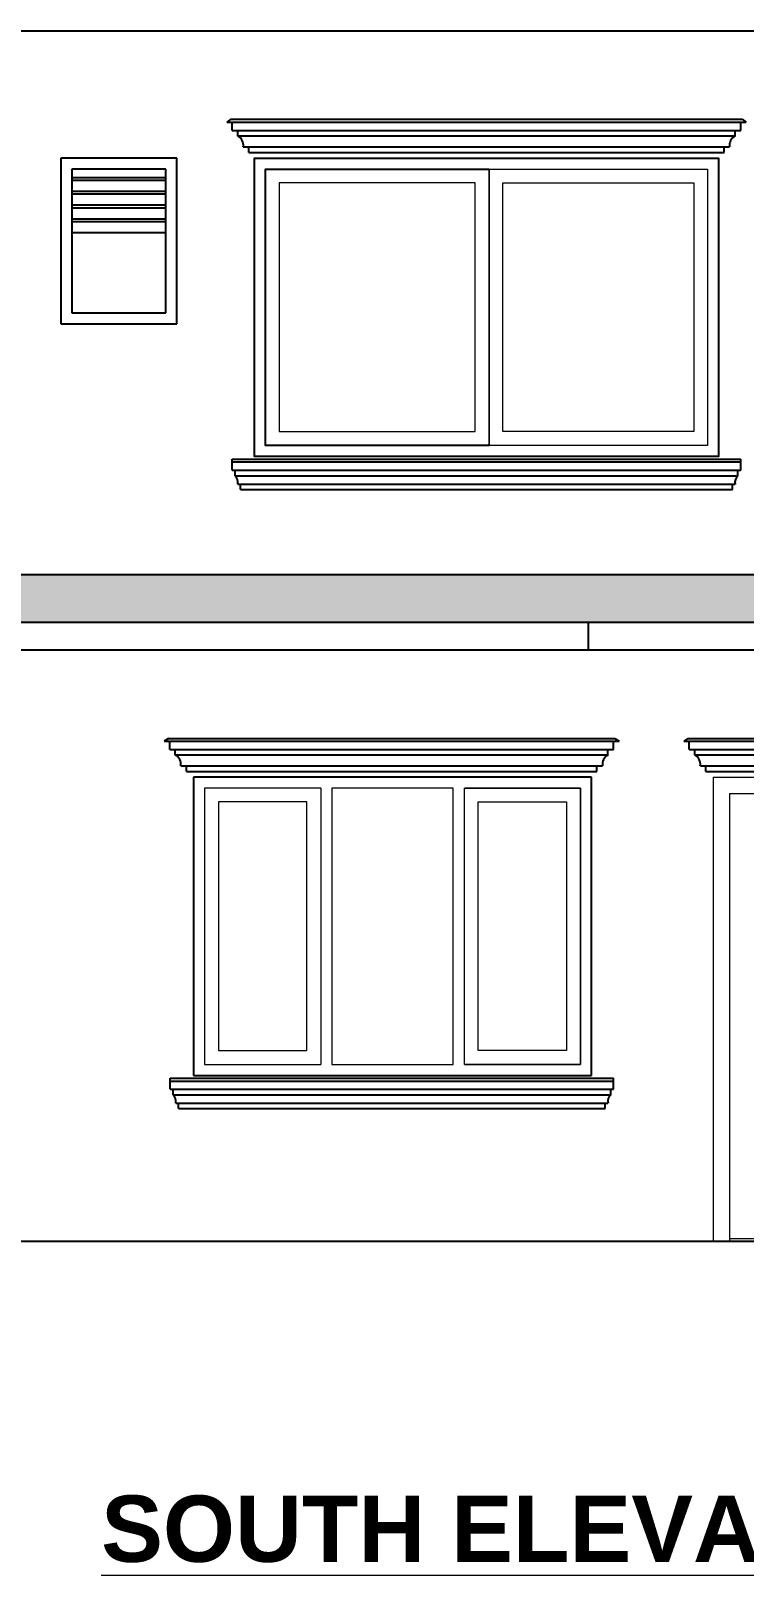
# Model space of a CAD drawing. Header units: inches. Extents: x 1397 to 20304, y -27267 to -746.
# Drawn here: x 14632.2 to 14761.3, y -24161.2 to -23881.8 of the extents above; entities that cross this region are included whole.
import ezdxf

# ---------------------------------------------------------------- set-up
doc = ezdxf.new("R2010")
doc.units = ezdxf.units.IN
doc.header["$LTSCALE"] = 17
doc.header["$MEASUREMENT"] = 0
for name, color, linetype, lineweight in [('25 BOT BAR', 12, 'Continuous', 25), ('DOOR ELEVATION', 21, 'Continuous', 15), ('ELEVATION', 7, 'Continuous', 25), ('OUTLINE', 1, 'Continuous', 25), ('TEXT', 231, 'Continuous', 20), ('WINDOW FRAME', 161, 'Continuous', 20)]:
    doc.layers.add(name, color=color, linetype=linetype, lineweight=lineweight)

# ---------------------------------------------------------------- blocks, each defined once
blk = doc.blocks.new('cornicebelow')
at = {"layer": '25 BOT BAR'}
for p, q in [((13950.02, -21087.63), (14030.23, -21087.63)), ((13950.02, -21089.63), (13950.02, -21087.63)), ((13950.02, -21088.13), (14030.23, -21088.13)), ((14030.23, -21089.63), (14030.23, -21087.63)), ((13950.02, -21089.63), (14030.23, -21089.63)), ((13950.52, -21090.63), (13950.52, -21089.63)), ((13950.52, -21090.63), (14029.73, -21090.63)), ((14029.73, -21090.63), (14029.73, -21089.63)), ((13951.02, -21092.13), (14029.23, -21092.13)), ((13951.52, -21093.13), (13951.52, -21092.13)), ((13951.52, -21093.13), (14028.73, -21093.13)), ((14028.73, -21093.13), (14028.73, -21092.13))]:
    blk.add_line(p, q, dxfattribs=at)
for centre, start, end in [((13949.58, -21091.77), 346.2102, 50.6596), ((14030.67, -21091.77), 129.3404, 193.7898)]:
    blk.add_arc(centre, 1.48, start, end, dxfattribs=at)
blk = doc.blocks.new('corniceup')
at = {"layer": '25 BOT BAR'}
for p, q in [((13949.69, -21026.13), (13948.94, -21026.63)), ((13949.94, -21028.13), (13949.94, -21026.63)), ((14030.23, -21028.13), (14030.23, -21026.63)), ((14030.48, -21026.13), (14031.23, -21026.63)), ((13950.94, -21029.13), (13950.94, -21028.13)), ((14029.23, -21029.13), (14029.23, -21028.13)), ((13952.94, -21032.13), (13952.94, -21031.13)), ((14027.23, -21032.13), (14027.23, -21031.13))]:
    blk.add_line(p, q, dxfattribs=at)
for centre, start, end in [((13950.02, -21030.83), 351.2663, 61.8638), ((14030.15, -21030.83), 118.1362, 188.7337)]:
    blk.add_arc(centre, 1.93, start, end, dxfattribs=at)
at = {"layer": 'OUTLINE'}
for p, q in [((13948.94, -21026.63), (14031.23, -21026.63)), ((13949.69, -21026.13), (14030.48, -21026.13)), ((13949.94, -21028.13), (14030.23, -21028.13)), ((13950.94, -21029.13), (14029.23, -21029.13)), ((13951.94, -21031.13), (14028.23, -21031.13)), ((13952.94, -21032.13), (14027.23, -21032.13))]:
    blk.add_line(p, q, dxfattribs=at)

msp = doc.modelspace()

# ---------------------------------------------------------------- hatches: boundary and pattern name
at = {"layer": '25 BOT BAR'}
h = msp.add_hatch(dxfattribs=at)
h.set_pattern_fill('AR-RSHKE', color=8, scale=0.5, angle=180)
h.set_pattern_definition([(180, (-538.952, -2672.648), (-12.75, -6), [3, -2.5, 3.5, -1.5, 4.5, -2]), (180, (-541.952, -2672.898), (-12.75, -6), [2.5, -9.5, 2, -3]), (180, (-547.952, -2672.273), (-12.75, -6), [1.5, -15.5]), (270, (-538.952, -2672.6483), (4.25, -6), [5.75, -18.25]), (270, (-541.952, -2672.6483), (4.25, -6), [5.625, -18.375]), (270, (-544.452, -2672.6483), (4.25, -6), [5.25, -18.75]), (270, (-547.952, -2672.2733), (4.25, -6), [5.75, -18.25]), (270, (-549.452, -2672.2733), (4.25, -6), [5.75, -18.25]), (270, (-553.952, -2672.6483), (4.25, -6), [5.5, -18.5])])
h.paths.add_polyline_path([(14779.67, -23988.76), (14791.67, -23980.13), (14473.67, -23980.13), (14457.67, -23988.76)])

# ---------------------------------------------------------------- linework, layer by layer
for p, q in [((14457.67, -23881.76), (14783.67, -23881.76)), ((14464.67, -23881.76), (14934.13, -23881.76)), ((14668.42, -23897.76), (14667.67, -23898.26)), ((14667.67, -23898.26), (14761.67, -23898.26)), ((14668.42, -23897.76), (14760.92, -23897.76)), ((14668.67, -23899.76), (14668.67, -23898.26)), ((14668.67, -23899.76), (14760.67, -23899.76)), ((14669.67, -23900.76), (14669.67, -23899.76)), ((14759.67, -23900.76), (14759.67, -23899.76)), ((14760.67, -23899.76), (14760.67, -23898.26)), ((14760.92, -23897.76), (14761.67, -23898.26)), ((14669.67, -23900.76), (14759.67, -23900.76)), ((14670.67, -23902.76), (14758.67, -23902.76)), ((14671.67, -23903.76), (14671.67, -23902.76)), ((14671.67, -23903.76), (14757.67, -23903.76)), ((14757.67, -23903.76), (14757.67, -23902.76)), ((14668.67, -23959.26), (14760.67, -23959.26)), ((14668.67, -23961.26), (14668.67, -23959.26)), ((14668.67, -23959.76), (14760.67, -23959.76)), ((14668.67, -23961.26), (14760.67, -23961.26)), ((14669.17, -23962.26), (14669.17, -23961.26)), ((14760.17, -23962.26), (14760.17, -23961.26)), ((14760.67, -23961.26), (14760.67, -23959.26)), ((14669.17, -23962.26), (14760.17, -23962.26)), ((14669.67, -23963.76), (14759.67, -23963.76)), ((14670.17, -23964.76), (14670.17, -23963.76)), ((14759.17, -23964.76), (14759.17, -23963.76)), ((14670.17, -23964.76), (14759.17, -23964.76)), ((14473.67, -23980.13), (14934.13, -23980.13)), ((14457.67, -23988.76), (14934.13, -23988.76)), ((14733.13, -23993.76), (14733.13, -23988.76)), ((14457.67, -23993.76), (14783.67, -23993.76)), ((14751.12, -24009.76), (14750.37, -24010.26)), ((14751.37, -24011.76), (14751.37, -24010.26)), ((14752.37, -24012.76), (14752.37, -24011.76)), ((14754.37, -24015.76), (14754.37, -24014.76)), ((14473.67, -24100.76), (14934.13, -24100.76))]:
    msp.add_line(p, q, dxfattribs=at)
msp.add_lwpolyline([(14715.15, -23956.76), (14674.67, -23956.76), (14674.67, -23906.76), (14715.15, -23906.76)], dxfattribs=at)
for centre, radius, start, end in [((14668.75, -23902.47), 1.93, 351.2663, 61.8638), ((14760.58, -23902.47), 1.93, 118.1362, 188.7337), ((14668.23, -23963.41), 1.48, 346.2102, 50.6596), ((14761.11, -23963.41), 1.48, 129.3404, 193.7898), ((14751.46, -24014.47), 1.93, 351.2663, 61.8638)]:
    msp.add_arc(centre, radius, start, end, dxfattribs=at)
at = {"layer": 'DOOR ELEVATION'}
for p, q in [((14755.67, -24016.76), (14755.67, -24100.76)), ((14755.67, -24016.76), (14791.67, -24016.76)), ((14758.67, -24019.76), (14758.67, -24100.76)), ((14758.67, -24019.76), (14788.67, -24019.76)), ((14755.67, -24100.76), (14758.67, -24100.76)), ((14758.67, -24100.26), (14788.67, -24100.26))]:
    msp.add_line(p, q, dxfattribs=at)
at = {"layer": 'ELEVATION', "linetype": 'Continuous'}
for p, q in [((14733.67, -24016.76), (14661.67, -24016.76)), ((14661.67, -24016.76), (14661.67, -24070.76)), ((14733.67, -24070.76), (14733.67, -24016.76)), ((14661.67, -24070.76), (14733.67, -24070.76))]:
    msp.add_line(p, q, dxfattribs=at)
msp.add_lwpolyline([(14672.67, -23918.76), (14672.67, -23904.76), (14756.67, -23904.76), (14756.67, -23958.76), (14672.67, -23958.76), (14672.67, -23918.76)], dxfattribs=at)
at = {"layer": 'OUTLINE', "color": 7}
for p, q in [((14658.67, -23904.76), (14637.67, -23904.76)), ((14637.67, -23904.76), (14637.67, -23934.76)), ((14658.67, -23934.76), (14658.67, -23904.76)), ((14637.67, -23934.76), (14658.67, -23934.76))]:
    msp.add_line(p, q, dxfattribs=at)
at = {"layer": 'OUTLINE', "color": 253, "true_color": 0x9898cc}
for p, q in [((14656.67, -23906.76), (14639.67, -23906.76)), ((14639.67, -23906.76), (14639.67, -23932.76)), ((14656.67, -23932.76), (14656.67, -23906.76)), ((14639.67, -23908.26), (14656.67, -23908.26)), ((14639.67, -23908.76), (14656.67, -23908.76)), ((14639.67, -23910.76), (14656.67, -23910.76)), ((14639.67, -23911.26), (14656.67, -23911.26)), ((14639.67, -23913.26), (14656.67, -23913.26)), ((14639.67, -23913.76), (14656.67, -23913.76)), ((14639.67, -23915.76), (14656.67, -23915.76)), ((14639.67, -23916.26), (14656.67, -23916.26)), ((14639.67, -23918.26), (14656.67, -23918.26)), ((14639.67, -23932.76), (14656.67, -23932.76))]:
    msp.add_line(p, q, dxfattribs=at)
at = {"layer": 'OUTLINE'}
for p, q in [((14750.37, -24010.26), (14796.67, -24010.26)), ((14751.12, -24009.76), (14795.92, -24009.76)), ((14751.37, -24011.76), (14795.67, -24011.76)), ((14752.37, -24012.76), (14794.67, -24012.76)), ((14753.37, -24014.76), (14793.67, -24014.76)), ((14754.37, -24015.76), (14792.67, -24015.76))]:
    msp.add_line(p, q, dxfattribs=at)
at = {"layer": 'WINDOW FRAME'}
for p, q in [((14715.15, -23906.76), (14715.15, -23956.76)), ((14715.15, -23956.76), (14715.15, -23906.76)), ((14684.67, -24018.76), (14663.67, -24018.76)), ((14663.67, -24018.76), (14663.67, -24068.76)), ((14684.67, -24018.76), (14684.67, -24068.76)), ((14708.67, -24018.76), (14686.67, -24018.76)), ((14686.67, -24018.76), (14686.67, -24068.76)), ((14708.67, -24068.76), (14708.67, -24018.76)), ((14731.67, -24018.76), (14710.67, -24018.76)), ((14710.67, -24068.76), (14710.67, -24018.76)), ((14710.67, -24018.76), (14731.67, -24018.76)), ((14710.67, -24068.76), (14710.67, -24018.76)), ((14731.67, -24068.76), (14731.67, -24018.76)), ((14731.67, -24018.76), (14731.67, -24068.76)), ((14682.17, -24021.26), (14666.17, -24021.26)), ((14666.17, -24021.26), (14666.17, -24066.26)), ((14682.17, -24066.26), (14682.17, -24021.26)), ((14713.17, -24021.26), (14729.17, -24021.26)), ((14713.17, -24066.26), (14713.17, -24021.26)), ((14729.17, -24021.26), (14729.17, -24066.26)), ((14666.17, -24066.26), (14682.17, -24066.26)), ((14729.17, -24066.26), (14713.17, -24066.26)), ((14663.67, -24068.76), (14684.67, -24068.76)), ((14686.67, -24068.76), (14708.67, -24068.76)), ((14710.67, -24068.76), (14731.67, -24068.76)), ((14731.67, -24068.76), (14710.67, -24068.76))]:
    msp.add_line(p, q, dxfattribs=at)
for points in [[(14715.15, -23906.76), (14674.67, -23906.76), (14674.67, -23956.76), (14715.15, -23956.76)], [(14712.65, -23909.26), (14677.17, -23909.26), (14677.17, -23954.26), (14712.65, -23954.26)], [(14717.65, -23909.26), (14752.17, -23909.26), (14752.17, -23954.26), (14717.65, -23954.26)]]:
    msp.add_lwpolyline(points, close=True, dxfattribs=at)
msp.add_lwpolyline([(14715.15, -23906.76), (14754.67, -23906.76), (14754.67, -23956.76), (14715.15, -23956.76)], dxfattribs=at)

# ---------------------------------------------------------------- block references
at = {"layer": '25 BOT BAR'}
for name in ['corniceup', 'cornicebelow']:
    msp.add_blockref(name, (707.43, -2983.63), dxfattribs=at)

# ---------------------------------------------------------------- texts
at = {"layer": 'TEXT', "insert": (14724.57, -24146.76), "char_height": 12, "width": 396.2985, "attachment_point": 2}
msp.add_mtext('{\\fArial|b1|i0|c0|p34;\\LSOUTH ELEVATION}', dxfattribs=at)

doc.saveas('drawing.dxf')
